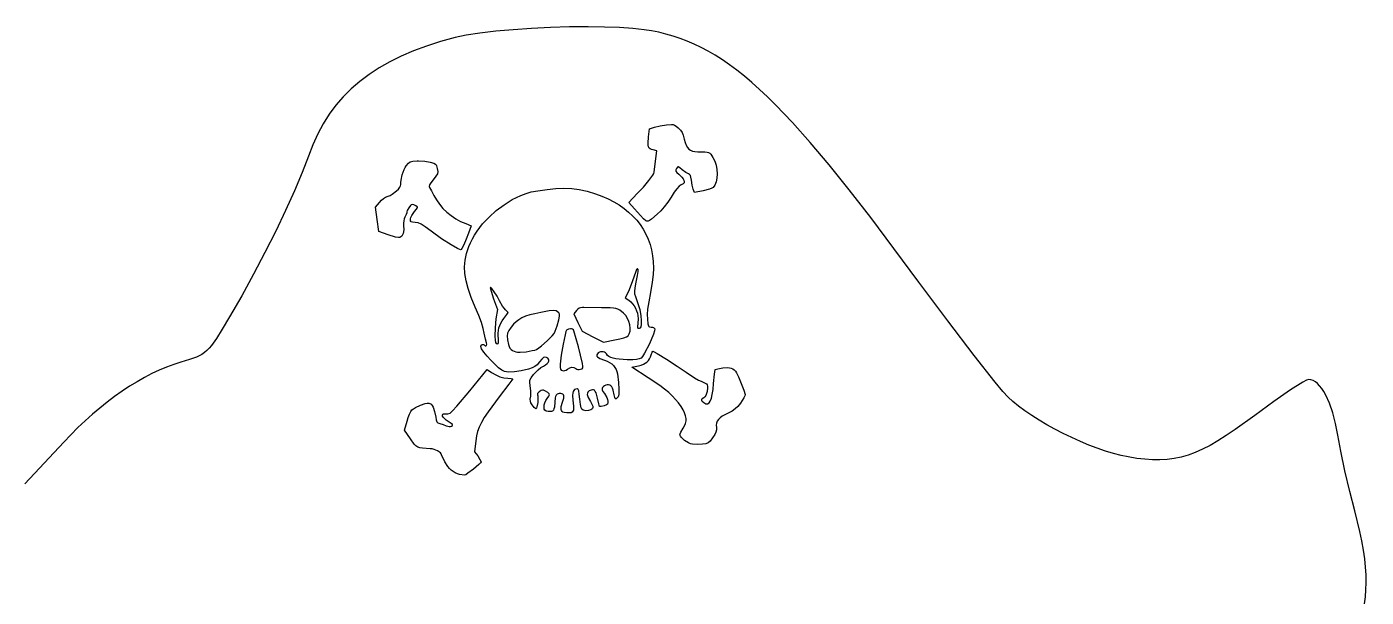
# Model space of a CAD drawing. Extents: x -996 to 1206, y -603 to 900.
# Drawn here: x -230 to 587, y 552 to 900 of the extents above; entities that cross this region are included whole.
import ezdxf

# ---------------------------------------------------------------- set-up
doc = ezdxf.new("R2010")
doc.units = 0

msp = doc.modelspace()

# ---------------------------------------------------------------- linework, layer by layer
at = {"layer": 'Layer 1'}
for p, q in [((77.986635, 898.640219), (66.74039, 897.888622)), ((89.584447, 899.189222), (77.986635, 898.640219)), ((101.220414, 899.522533), (89.584447, 899.189222)), ((112.581128, 899.627051), (101.220414, 899.522533)), ((122.406676, 899.512113), (112.581128, 899.627051)), ((112.581128, 899.627051), (112.581128, 899.627051)), ((131.510196, 899.187229), (122.406676, 899.512113)), ((139.655544, 898.643491), (131.510196, 899.187229)), ((146.606573, 897.871996), (139.655544, 898.643491)), ((22.547587, 890.616922), (14.070955, 887.898175)), ((31.539267, 893.118301), (22.547587, 890.616922)), ((38.24515, 894.549272), (31.539267, 893.118301)), ((46.556237, 895.830049), (38.24515, 894.549272)), ((56.159121, 896.947532), (46.556237, 895.830049)), ((66.74039, 897.888622), (56.159121, 896.947532)), ((151.108449, 897.153523), (146.606573, 897.871996)), ((155.543398, 896.276303), (151.108449, 897.153523)), ((159.922832, 895.229866), (155.543398, 896.276303)), ((164.258157, 894.003746), (159.922832, 895.229866)), ((168.560785, 892.587473), (164.258157, 894.003746)), ((172.842125, 890.97058), (168.560785, 892.587473)), ((177.113584, 889.142598), (172.842125, 890.97058)), ((-1.390734, 881.765333), (-8.40258, 878.329615)), ((6.09598, 884.95125), (-1.390734, 881.765333)), ((14.070955, 887.898175), (6.09598, 884.95125)), ((181.386574, 887.093059), (177.113584, 889.142598)), ((185.672503, 884.811495), (181.386574, 887.093059)), ((189.98278, 882.287437), (185.672503, 884.811495)), ((194.328814, 879.510417), (189.98278, 882.287437)), ((-14.952952, 874.633282), (-21.055243, 870.665524)), ((-8.40258, 878.329615), (-14.952952, 874.633282)), ((198.722016, 876.469968), (194.328814, 879.510417)), ((203.173793, 873.15562), (198.722016, 876.469968)), ((-26.722847, 866.415528), (-31.969158, 861.872483)), ((-21.055243, 870.665524), (-26.722847, 866.415528)), ((207.695556, 869.556907), (203.173793, 873.15562)), ((212.298714, 865.663358), (207.695556, 869.556907)), ((216.994675, 861.464507), (212.298714, 865.663358)), ((-31.969158, 861.872483), (-36.80757, 857.025577)), ((221.79485, 856.949885), (216.994675, 861.464507)), ((-41.251476, 851.863998), (-45.314271, 846.376935)), ((-36.80757, 857.025577), (-41.251476, 851.863998)), ((226.710647, 852.109023), (221.79485, 856.949885)), ((236.934746, 841.406709), (226.710647, 852.109023)), ((-45.314271, 846.376935), (-49.009347, 840.553576)), ((247.758245, 829.27382), (236.934746, 841.406709)), ((-52.350099, 834.38311), (-55.34992, 827.854724)), ((-49.009347, 840.553576), (-52.350099, 834.38311)), ((149.278851, 832.55519), (149.781573, 837.608718)), ((149.781573, 837.608718), (152.877184, 838.473023)), ((152.877184, 838.473023), (156.318648, 839.257848)), ((156.318648, 839.257848), (160.259073, 839.928246)), ((160.259073, 839.928246), (163.187129, 840.228107)), ((163.187129, 840.228107), (164.252222, 840.125529)), ((163.187129, 840.228107), (163.187129, 840.228107)), ((164.252222, 840.125529), (165.169895, 839.774202)), ((165.169895, 839.774202), (166.12806, 839.127271)), ((166.12806, 839.127271), (167.314629, 838.137884)), ((167.314629, 838.137884), (168.768286, 836.750925)), ((168.768286, 836.750925), (169.755646, 835.381032)), ((169.755646, 835.381032), (170.46838, 833.683002)), ((170.46838, 833.683002), (171.098156, 831.311634)), ((-55.34992, 827.854724), (-58.022205, 820.957606)), ((149.025867, 828.816264), (149.278851, 832.55519)), ((149.087576, 827.523351), (149.025867, 828.816264)), ((149.300127, 826.541839), (149.087576, 827.523351)), ((149.682549, 825.817004), (149.300127, 826.541839)), ((150.253873, 825.294124), (149.682549, 825.817004)), ((151.033131, 824.918473), (150.253873, 825.294124)), ((152.039351, 824.635329), (151.033131, 824.918473)), ((154.37649, 824.106162), (152.039351, 824.635329)), ((171.098156, 831.311634), (171.646838, 829.205411)), ((171.646838, 829.205411), (172.24743, 827.506403)), ((172.24743, 827.506403), (172.943162, 826.174402)), ((172.943162, 826.174402), (173.777264, 825.169202)), ((173.777264, 825.169202), (174.792965, 824.450595)), ((259.272419, 815.626609), (247.758245, 829.27382)), ((-58.022205, 820.957606), (-61.805794, 810.988562)), ((1.658989, 815.083856), (2.944081, 816.632304)), ((2.944081, 816.632304), (4.081387, 817.458333)), ((4.081387, 817.458333), (5.64571, 817.811499)), ((5.64571, 817.811499), (8.21185, 817.941356)), ((8.21185, 817.941356), (9.181961, 817.95019)), ((9.181961, 817.95019), (12.965573, 817.735923)), ((9.181961, 817.95019), (9.181961, 817.95019)), ((12.965573, 817.735923), (16.290462, 817.226996)), ((16.290462, 817.226996), (18.354893, 816.684298)), ((18.354893, 816.684298), (19.508864, 816.075314)), ((152.744907, 811.071023), (153.538628, 817.861996)), ((153.538628, 817.861996), (154.37649, 824.106162)), ((174.792965, 824.450595), (176.033495, 823.978376)), ((176.033495, 823.978376), (177.542084, 823.712338)), ((177.542084, 823.712338), (179.361962, 823.612273)), ((179.361962, 823.612273), (183.587373, 823.503254)), ((183.587373, 823.503254), (184.934884, 823.364078)), ((184.934884, 823.364078), (185.923311, 823.109967)), ((185.923311, 823.109967), (186.665937, 822.697056)), ((186.665937, 822.697056), (187.276046, 822.081479)), ((187.276046, 822.081479), (188.551851, 820.066857)), ((188.551851, 820.066857), (189.634414, 817.805441)), ((189.634414, 817.805441), (190.415682, 815.303046)), ((-61.805794, 810.988562), (-66.469804, 799.869187)), ((-1.543617, 806.330433), (-0.82899, 809.547831)), ((-0.82899, 809.547831), (0.3028, 812.68677)), ((0.3028, 812.68677), (0.964893, 814.019507)), ((0.964893, 814.019507), (1.658989, 815.083856)), ((19.73936, 808.709654), (18.080795, 806.564273)), ((19.508864, 816.075314), (19.856799, 815.643461)), ((20.577534, 810.214627), (19.73936, 808.709654)), ((19.856799, 815.643461), (20.111967, 815.072032)), ((20.111967, 815.072032), (20.523795, 813.34644)), ((20.523795, 813.34644), (20.778088, 811.589965)), ((20.778088, 811.589965), (20.577534, 810.214627)), ((149.520782, 806.061688), (151.882656, 809.282042)), ((151.882656, 809.282042), (152.534898, 810.398058)), ((152.534898, 810.398058), (152.744907, 811.071023)), ((166.326851, 813.355245), (165.906678, 812.488794)), ((165.906678, 812.488794), (165.938347, 811.794743)), ((165.938347, 811.794743), (166.523657, 811.034277)), ((166.88137, 814.157951), (166.326851, 813.355245)), ((166.523657, 811.034277), (167.764406, 809.968579)), ((167.145099, 814.331902), (166.88137, 814.157951)), ((167.44921, 814.343517), (167.145099, 814.331902)), ((168.326788, 813.847537), (167.44921, 814.343517)), ((167.764406, 809.968579), (169.610489, 808.112079)), ((169.810517, 812.605607), (168.326788, 813.847537)), ((172.016878, 810.936534), (169.810517, 812.605607)), ((173.682239, 810.083246), (172.016878, 810.936534)), ((174.318895, 809.78716), (173.682239, 810.083246)), ((174.783368, 809.141241), (174.318895, 809.78716)), ((175.125027, 808.038073), (174.783368, 809.141241)), ((190.415682, 815.303046), (190.894642, 812.676745)), ((190.894642, 812.676745), (191.070282, 810.043607)), ((191.070282, 810.043607), (190.941591, 807.520706)), ((271.568543, 800.381331), (259.272419, 815.626609)), ((-4.277234, 799.710757), (-3.183863, 800.828736)), ((-3.183863, 800.828736), (-2.327531, 801.916144)), ((-2.327531, 801.916144), (-1.788821, 802.897662)), ((-1.788821, 802.897662), (-1.648317, 803.697968)), ((-1.684256, 804.899622), (-1.543617, 806.330433)), ((-1.648317, 803.697968), (-1.684256, 804.899622)), ((15.837685, 803.363404), (15.590468, 802.427919)), ((15.590468, 802.427919), (15.83185, 801.731218)), ((15.83185, 801.731218), (16.93142, 799.873165)), ((16.644222, 804.69106), (15.837685, 803.363404)), ((18.080795, 806.564273), (16.644222, 804.69106)), ((81.820185, 799.816828), (87.428073, 800.558246)), ((87.428073, 800.558246), (92.876457, 801.114682)), ((92.876457, 801.114682), (97.676295, 801.343162)), ((97.676295, 801.343162), (102.484247, 801.187857)), ((97.676295, 801.343162), (97.676295, 801.343162)), ((102.484247, 801.187857), (107.096175, 800.582097)), ((107.096175, 800.582097), (111.82019, 799.499182)), ((142.452601, 798.053523), (146.197894, 802.091627)), ((146.197894, 802.091627), (149.520782, 806.061688)), ((166.565519, 801.071199), (164.915078, 798.869585)), ((167.986377, 802.568746), (166.565519, 801.071199)), ((169.228434, 803.424551), (167.986377, 802.568746)), ((170.392048, 804.04589), (169.228434, 803.424551)), ((169.610489, 808.112079), (170.32962, 807.137098)), ((170.32962, 807.137098), (170.780656, 806.290884)), ((170.97545, 804.614555), (170.392048, 804.04589)), ((170.780656, 806.290884), (171.073399, 805.304802)), ((171.073399, 805.304802), (170.97545, 804.614555)), ((175.39324, 806.370245), (175.125027, 808.038073)), ((175.90499, 803.315525), (175.39324, 806.370245)), ((176.530934, 800.80519), (175.90499, 803.315525)), ((177.23649, 798.67969), (176.530934, 800.80519)), ((186.53761, 800.823319), (182.536962, 799.782134)), ((187.956838, 801.346548), (186.53761, 800.823319)), ((188.719406, 801.784134), (187.956838, 801.346548)), ((189.767165, 803.273898), (188.719406, 801.784134)), ((190.507556, 805.225113), (189.767165, 803.273898)), ((190.941591, 807.520706), (190.507556, 805.225113)), ((284.737889, 783.454239), (271.568543, 800.381331)), ((-66.469804, 799.869187), (-71.890258, 787.852231)), ((-17.020594, 789.904357), (-14.753983, 792.744218)), ((-14.753983, 792.744218), (-13.538995, 794.097008)), ((-13.538995, 794.097008), (-12.297722, 795.126057)), ((-12.297722, 795.126057), (-10.94844, 795.888019)), ((-10.94844, 795.888019), (-9.409428, 796.439551)), ((-9.409428, 796.439551), (-8.173741, 796.926605)), ((-8.173741, 796.926605), (-6.852757, 797.684371)), ((-6.852757, 797.684371), (-4.277234, 799.710757)), ((16.93142, 799.873165), (18.460017, 796.915801)), ((18.460017, 796.915801), (19.986906, 794.195643)), ((19.986906, 794.195643), (21.836256, 791.584615)), ((61.211879, 791.305893), (66.267664, 794.410514)), ((66.267664, 794.410514), (71.553073, 796.99519)), ((71.553073, 796.99519), (74.693334, 798.21889)), ((74.693334, 798.21889), (77.845489, 799.098239)), ((77.845489, 799.098239), (81.820185, 799.816828)), ((111.82019, 799.499182), (116.964406, 797.912412)), ((116.964406, 797.912412), (120.884239, 796.465833)), ((120.884239, 796.465833), (124.586305, 794.855328)), ((124.586305, 794.855328), (128.068145, 793.08376)), ((128.068145, 793.08376), (131.327297, 791.153992)), ((137.23149, 792.735384), (142.452601, 798.053523)), ((140.776906, 788.828384), (137.23149, 792.735384)), ((160.962623, 792.843207), (158.879201, 790.097023)), ((162.984267, 795.901579), (160.962623, 792.843207)), ((164.915078, 798.869585), (162.984267, 795.901579)), ((182.536962, 799.782134), (177.23649, 798.67969)), ((-71.890258, 787.852231), (-77.943178, 775.190444)), ((-16.085733, 782.407829), (-17.020594, 789.904357)), ((0.838795, 783.748384), (0.369156, 782.717521)), ((1.631592, 785.341868), (0.838795, 783.748384)), ((1.914739, 786.464773), (1.631592, 785.341868)), ((1.977335, 787.014732), (1.914739, 786.464773)), ((2.228312, 787.723709), (1.977335, 787.014732)), ((3.113443, 789.339824), (2.228312, 787.723709)), ((4.206208, 790.755337), (3.113443, 789.339824)), ((4.716727, 791.213562), (4.206208, 790.755337)), ((4.510372, 783.588528), (5.054966, 784.760105)), ((5.142684, 791.412468), (4.716727, 791.213562)), ((5.054966, 784.760105), (5.81539, 786.003496)), ((6.191379, 791.234082), (5.142684, 791.412468)), ((5.81539, 786.003496), (6.712517, 787.170329)), ((7.497461, 790.653995), (6.191379, 791.234082)), ((6.712517, 787.170329), (7.965774, 788.663723)), ((8.292047, 790.112181), (7.497461, 790.653995)), ((7.965774, 788.663723), (8.470218, 789.546548)), ((8.462322, 789.850678), (8.292047, 790.112181)), ((8.470218, 789.546548), (8.462322, 789.850678)), ((21.836256, 791.584615), (23.975188, 789.111688)), ((23.975188, 789.111688), (26.370822, 786.805832)), ((26.370822, 786.805832), (28.99028, 784.696019)), ((28.99028, 784.696019), (31.800681, 782.811221)), ((48.156665, 779.595628), (52.082939, 783.826123)), ((52.082939, 783.826123), (56.459157, 787.753653)), ((56.459157, 787.753653), (61.211879, 791.305893)), ((131.327297, 791.153992), (134.3613, 789.068886)), ((134.3613, 789.068886), (137.167693, 786.831306)), ((137.167693, 786.831306), (139.744015, 784.444112)), ((139.744015, 784.444112), (142.087804, 781.910169)), ((146.227323, 782.80469), (140.776906, 788.828384)), ((154.561684, 785.591634), (151.026213, 782.597541)), ((156.742666, 787.67563), (154.561684, 785.591634)), ((158.879201, 790.097023), (156.742666, 787.67563)), ((-15.150872, 774.920106), (-16.085733, 782.407829)), ((0.138041, 776.016819), (-0.240578, 773.82053)), ((0.078584, 781.506993), (-0.028119, 780.147161)), ((-0.028119, 780.147161), (0.05385, 778.668384)), ((0.05385, 778.668384), (0.138041, 776.016819)), ((0.369156, 782.717521), (0.078584, 781.506993)), ((4.234517, 781.579996), (4.260739, 782.637134)), ((4.551894, 780.988604), (4.234517, 781.579996)), ((4.260739, 782.637134), (4.510372, 783.588528)), ((5.422631, 780.709949), (4.551894, 780.988604)), ((7.056489, 780.591023), (5.422631, 780.709949)), ((8.83998, 780.324401), (7.056489, 780.591023)), ((10.739644, 779.507364), (8.83998, 780.324401)), ((13.238516, 777.869552), (10.739644, 779.507364)), ((16.819628, 775.140607), (13.238516, 777.869552)), ((31.800681, 782.811221), (34.769146, 781.180408)), ((34.769146, 781.180408), (37.862795, 779.832551)), ((37.862795, 779.832551), (41.258295, 778.536079)), ((41.258295, 778.536079), (39.661962, 774.082273)), ((44.753775, 775.134497), (48.156665, 779.595628)), ((142.087804, 781.910169), (144.1966, 779.232338)), ((144.1966, 779.232338), (146.067942, 776.413483)), ((146.067942, 776.413483), (147.699368, 773.456465)), ((147.617431, 781.459272), (146.227323, 782.80469)), ((148.248856, 781.217351), (147.617431, 781.459272)), ((148.964261, 781.305155), (148.248856, 781.217351)), ((149.858447, 781.754585), (148.964261, 781.305155)), ((151.026213, 782.597541), (149.858447, 781.754585)), ((298.871733, 764.761589), (284.737889, 783.454239)), ((-77.943178, 775.190444), (-84.504588, 762.136574)), ((-9.338872, 772.926912), (-15.150872, 774.920106)), ((-4.846304, 771.648632), (-9.338872, 772.926912)), ((-3.180015, 771.357291), (-4.846304, 771.648632)), ((-2.212761, 771.365884), (-3.180015, 771.357291)), ((-1.5814, 771.692609), (-2.212761, 771.365884)), ((-1.038635, 772.222543), (-1.5814, 771.692609)), ((-0.589888, 772.93781), (-1.038635, 772.222543)), ((-0.240578, 773.82053), (-0.589888, 772.93781)), ((23.179824, 770.503942), (16.819628, 775.140607)), ((28.955184, 766.83269), (23.179824, 770.503942)), ((38.196022, 770.273665), (36.745135, 766.991126)), ((39.661962, 774.082273), (38.196022, 770.273665)), ((39.811906, 765.809634), (40.791435, 768.168573)), ((40.791435, 768.168573), (41.947709, 770.515057)), ((41.947709, 770.515057), (43.271549, 772.840045)), ((43.271549, 772.840045), (44.753775, 775.134497)), ((147.699368, 773.456465), (149.088417, 770.364148)), ((149.088417, 770.364148), (150.232629, 767.139393)), ((-84.504588, 762.136574), (-91.45051, 748.943372)), ((32.871085, 764.721117), (28.955184, 766.83269)), ((34.758351, 763.834079), (32.871085, 764.721117)), ((35.072717, 764.054381), (34.758351, 763.834079)), ((35.526758, 764.692112), (35.072717, 764.054381)), ((36.745135, 766.991126), (35.526758, 764.692112)), ((37.548201, 757.558965), (38.427677, 761.600811)), ((38.427677, 761.600811), (39.811906, 765.809634)), ((150.232629, 767.139393), (151.129543, 763.785065)), ((151.129543, 763.785065), (151.776696, 760.304024)), ((151.776696, 760.304024), (152.171629, 756.699134)), ((314.061348, 744.219634), (298.871733, 764.761589)), ((37.188302, 753.54293), (37.548201, 757.558965)), ((37.362803, 749.411539), (37.188302, 753.54293)), ((142.022138, 751.846044), (141.530496, 750.765123)), ((142.364406, 752.262968), (142.022138, 751.846044)), ((142.531962, 752.271773), (142.364406, 752.262968)), ((142.77887, 752.17304), (142.531962, 752.271773)), ((142.531962, 752.271773), (142.531962, 752.271773)), ((142.934739, 751.898127), (142.77887, 752.17304)), ((142.962061, 750.657169), (142.934739, 751.898127)), ((152.171629, 756.699134), (152.355993, 752.631667)), ((152.355993, 752.631667), (152.187546, 748.80656)), ((-91.45051, 748.943372), (-98.656967, 735.863586)), ((38.086529, 745.023625), (37.362803, 749.411539)), ((39.374304, 740.238022), (38.086529, 745.023625)), ((140.362407, 747.262329), (138.801457, 742.657753)), ((141.530496, 750.765123), (140.362407, 747.262329)), ((141.130212, 740.808527), (141.799962, 744.272551)), ((141.799962, 744.272551), (142.591334, 748.223708)), ((142.591334, 748.223708), (142.962061, 750.657169)), ((151.574578, 744.242415), (150.425379, 737.957829)), ((152.187546, 748.80656), (151.574578, 744.242415)), ((331.636869, 720.559287), (314.061348, 744.219634)), ((-98.656967, 735.863586), (-105.999983, 723.149968)), ((41.240951, 734.913562), (39.374304, 740.238022)), ((43.701295, 728.909079), (41.240951, 734.913562)), ((52.93524, 740.991718), (52.811767, 740.938801)), ((52.811767, 740.938801), (53.315167, 738.781032)), ((53.317448, 740.800363), (52.93524, 740.991718)), ((52.93524, 740.991718), (52.93524, 740.991718)), ((53.315167, 738.781032), (54.901962, 734.077273)), ((53.866096, 740.263251), (53.317448, 740.800363)), ((55.309561, 738.36927), (53.866096, 740.263251)), ((56.959338, 735.744812), (55.309561, 738.36927)), ((58.509129, 732.824912), (56.959338, 735.744812)), ((137.028628, 738.522273), (135.114823, 734.729912)), ((135.114823, 734.729912), (137.205017, 733.221773)), ((138.801457, 742.657753), (137.028628, 738.522273)), ((140.869563, 738.477026), (141.130212, 740.808527)), ((141.00135, 736.77228), (140.869563, 738.477026)), ((141.508906, 735.188523), (141.00135, 736.77228)), ((143.068156, 731.03282), (141.508906, 735.188523)), ((150.425379, 737.957829), (149.370553, 732.158133)), ((45.807557, 723.847869), (43.701295, 728.909079)), ((54.901962, 734.077273), (57.265573, 727.55969)), ((57.265573, 727.55969), (56.321906, 721.853523)), ((60.353779, 729.547451), (58.509129, 732.824912)), ((61.273486, 728.250769), (60.353779, 729.547451)), ((62.036906, 727.418579), (61.273486, 728.250769)), ((63.153483, 726.389251), (62.036906, 727.418579)), ((88.802396, 726.648313), (83.57399, 725.71644)), ((91.661406, 726.933523), (88.802396, 726.648313)), ((92.9039, 726.740381), (91.661406, 726.933523)), ((91.661406, 726.933523), (91.661406, 726.933523)), ((93.822184, 726.210329), (92.9039, 726.740381)), ((105.32274, 726.880607), (103.664684, 724.993246)), ((106.165906, 727.742807), (105.32274, 726.880607)), ((106.970441, 728.292296), (106.165906, 727.742807)), ((107.883778, 728.585732), (106.970441, 728.292296)), ((109.053351, 728.679773), (107.883778, 728.585732)), ((109.891212, 728.662134), (109.053351, 728.679773)), ((109.053351, 728.679773), (109.053351, 728.679773)), ((120.677407, 728.609218), (109.891212, 728.662134)), ((126.002282, 728.549172), (120.677407, 728.609218)), ((127.874896, 728.400328), (126.002282, 728.549172)), ((129.379069, 728.133109), (127.874896, 728.400328)), ((130.633382, 727.718147), (129.379069, 728.133109)), ((131.756414, 727.126072), (130.633382, 727.718147)), ((134.082962, 725.293107), (131.756414, 727.126072)), ((137.205017, 733.221773), (138.438927, 732.206643)), ((138.438927, 732.206643), (139.546907, 731.035878)), ((139.546907, 731.035878), (140.517544, 729.731987)), ((140.517544, 729.731987), (141.339428, 728.317478)), ((141.339428, 728.317478), (142.001148, 726.81486)), ((142.001148, 726.81486), (142.491293, 725.246641)), ((144.160596, 727.322341), (143.068156, 731.03282)), ((144.817955, 723.928981), (144.160596, 727.322341)), ((148.753163, 727.777191), (148.526498, 724.387728)), ((149.370553, 732.158133), (148.753163, 727.777191)), ((-105.999983, 723.149968), (-110.502377, 715.599972)), ((47.415329, 719.563375), (45.807557, 723.847869)), ((48.5353, 716.02708), (47.415329, 719.563375)), ((56.321906, 721.853523), (55.726096, 716.411545)), ((58.63856, 717.788623), (59.283627, 719.232109)), ((59.283627, 719.232109), (60.092407, 720.637626)), ((60.092407, 720.637626), (61.066767, 722.012273)), ((61.066767, 722.012273), (62.904052, 724.503163)), ((62.904052, 724.503163), (63.642045, 725.751718)), ((63.642045, 725.751718), (63.153483, 726.389251)), ((67.016161, 718.519206), (65.53824, 716.738246)), ((68.561474, 720.035024), (67.016161, 718.519206)), ((70.251419, 721.324171), (68.561474, 720.035024)), ((72.163234, 722.425122), (70.251419, 721.324171)), ((74.374159, 723.376351), (72.163234, 722.425122)), ((76.961434, 724.216331), (74.374159, 723.376351)), ((80.002297, 724.983536), (76.961434, 724.216331)), ((83.57399, 725.71644), (80.002297, 724.983536)), ((93.703644, 717.577306), (94.642407, 721.20969)), ((94.666453, 725.487089), (93.822184, 726.210329)), ((94.642407, 721.20969), (95.008432, 723.404669)), ((95.039158, 724.691169), (94.666453, 725.487089)), ((95.008432, 723.404669), (95.039158, 724.691169)), ((103.664684, 724.993246), (106.27524, 719.62219)), ((106.27524, 719.62219), (108.894629, 714.251162)), ((135.409826, 723.839508), (134.082962, 725.293107)), ((136.494241, 722.105788), (135.409826, 723.839508)), ((137.316387, 720.193035), (136.494241, 722.105788)), ((137.856443, 718.202337), (137.316387, 720.193035)), ((142.491293, 725.246641), (142.798451, 723.635332)), ((142.848192, 719.020944), (142.655462, 717.099829)), ((142.798451, 723.635332), (142.911212, 722.00344)), ((142.911212, 722.00344), (142.848192, 719.020944)), ((145.071962, 720.724634), (144.817955, 723.928981)), ((144.89189, 717.047568), (145.066876, 718.4198)), ((145.066876, 718.4198), (145.071962, 720.724634)), ((148.526498, 724.387728), (148.643851, 721.562468)), ((148.643851, 721.562468), (148.951807, 718.906207)), ((148.951807, 718.906207), (149.30605, 717.500524)), ((347.745085, 699.46777), (331.636869, 720.559287)), ((-110.502377, 715.599972), (-114.10456, 709.848358)), ((49.178156, 713.210468), (48.5353, 716.02708)), ((49.931044, 709.439256), (49.178156, 713.210468)), ((55.726096, 716.411545), (55.625184, 711.349551)), ((55.625184, 711.349551), (55.796285, 708.878115)), ((57.65808, 711.49304), (57.666966, 713.159377)), ((57.803573, 709.753246), (57.65808, 711.49304)), ((57.666966, 713.159377), (57.832096, 714.759355)), ((57.832096, 714.759355), (58.155338, 716.300071)), ((58.155338, 716.300071), (58.63856, 717.788623)), ((63.401165, 713.220511), (63.201269, 711.523757)), ((63.201269, 711.523757), (63.359823, 709.100607)), ((64.124994, 714.766724), (63.401165, 713.220511)), ((65.53824, 716.738246), (64.124994, 714.766724)), ((87.54783, 708.381138), (90.560299, 711.569499)), ((90.560299, 711.569499), (91.685425, 713.019822)), ((91.685425, 713.019822), (92.437517, 714.259968)), ((92.437517, 714.259968), (93.703644, 717.577306)), ((98.40227, 712.208971), (97.19227, 706.477647)), ((98.926864, 714.076783), (98.40227, 712.208971)), ((99.334351, 714.939079), (98.926864, 714.076783)), ((100.493004, 715.619612), (99.334351, 714.939079)), ((101.680295, 715.856301), (100.493004, 715.619612)), ((102.391113, 715.778518), (101.680295, 715.856301)), ((101.680295, 715.856301), (101.680295, 715.856301)), ((103.015185, 715.526796), (102.391113, 715.778518)), ((103.514215, 715.104687), (103.015185, 715.526796)), ((103.849907, 714.515746), (103.514215, 715.104687)), ((106.561339, 704.853289), (103.849907, 714.515746)), ((108.894629, 714.251162), (115.359267, 710.95269)), ((115.359267, 710.95269), (121.823906, 707.654218)), ((131.88817, 709.627077), (134.262212, 710.26169)), ((134.262212, 710.26169), (135.900602, 710.880206)), ((135.900602, 710.880206), (136.799351, 711.481857)), ((136.799351, 711.481857), (137.585862, 712.773454)), ((137.585862, 712.773454), (138.011001, 714.391458)), ((138.094587, 716.234782), (137.856443, 718.202337)), ((138.011001, 714.391458), (138.094587, 716.234782)), ((142.655462, 717.099829), (142.603401, 716.581038)), ((142.603401, 716.581038), (142.76071, 716.251208)), ((142.76071, 716.251208), (143.140999, 716.098743)), ((143.140999, 716.098743), (143.757879, 716.112051)), ((143.757879, 716.112051), (144.478419, 716.360724)), ((144.478419, 716.360724), (144.89189, 717.047568)), ((149.30605, 717.500524), (149.560363, 717.143276)), ((149.560363, 717.143276), (149.898047, 716.950625)), ((152.250051, 712.48076), (149.796072, 706.69287)), ((149.898047, 716.950625), (150.919267, 716.861718)), ((150.919267, 716.861718), (151.644086, 716.783307)), ((151.644086, 716.783307), (152.290303, 716.559574)), ((152.935606, 714.612436), (152.250051, 712.48076)), ((152.290303, 716.559574), (152.786787, 716.224531)), ((152.786787, 716.224531), (153.062407, 715.81219)), ((153.062407, 715.81219), (152.935606, 714.612436)), ((-119.962666, 702.479719), (-121.393612, 701.269144)), ((-118.560612, 703.903536), (-119.962666, 702.479719)), ((-117.145126, 705.579986), (-118.560612, 703.903536)), ((-114.10456, 709.848358), (-117.145126, 705.579986)), ((46.999739, 705.008384), (47.023551, 705.444188)), ((47.593269, 703.554222), (46.999739, 705.008384)), ((47.023551, 705.444188), (47.191173, 705.801855)), ((47.191173, 705.801855), (47.828601, 706.242941)), ((48.959971, 701.521232), (47.593269, 703.554222)), ((47.828601, 706.242941), (48.65353, 706.251957)), ((48.65353, 706.251957), (49.055526, 706.069537)), ((49.055526, 706.069537), (49.407462, 705.749218)), ((49.407462, 705.749218), (49.72749, 705.464554)), ((49.72749, 705.464554), (50.044892, 705.370958)), ((50.606906, 707.230884), (49.931044, 709.439256)), ((50.044892, 705.370958), (50.579869, 705.643332)), ((50.579869, 705.643332), (50.828505, 706.339065)), ((50.828505, 706.339065), (50.606906, 707.230884)), ((55.796285, 708.878115), (56.034992, 707.446866)), ((56.034992, 707.446866), (56.417156, 706.807201)), ((56.417156, 706.807201), (57.018628, 706.710523)), ((57.018628, 706.710523), (57.549823, 706.920495)), ((57.549823, 706.920495), (57.843419, 707.441965)), ((57.920856, 708.358396), (57.803573, 709.753246)), ((57.843419, 707.441965), (57.920856, 708.358396)), ((63.359823, 709.100607), (63.875242, 706.170409)), ((63.875242, 706.170409), (64.295567, 705.011624)), ((64.295567, 705.011624), (64.837891, 704.037134)), ((64.837891, 704.037134), (65.512407, 703.232006)), ((65.512407, 703.232006), (66.329305, 702.581304)), ((66.329305, 702.581304), (67.298778, 702.070093)), ((67.298778, 702.070093), (68.431018, 701.68344)), ((74.718827, 701.857892), (78.451853, 702.478257)), ((78.451853, 702.478257), (79.938879, 702.855854)), ((79.938879, 702.855854), (80.972239, 703.253301)), ((80.972239, 703.253301), (82.461914, 704.164886)), ((82.461914, 704.164886), (84.113886, 705.380524)), ((84.113886, 705.380524), (87.54783, 708.381138)), ((97.19227, 706.477647), (96.085374, 699.786796)), ((109.018073, 694.680801), (106.561339, 704.853289)), ((121.823906, 707.654218), (128.782462, 708.977134)), ((128.782462, 708.977134), (131.88817, 709.627077)), ((149.796072, 706.69287), (146.887254, 700.99098)), ((151.463851, 701.507474), (151.880573, 702.168523)), ((151.880573, 702.168523), (152.742548, 701.810465)), ((151.880573, 702.168523), (151.880573, 702.168523)), ((-140.094349, 694.089787), (-144.478233, 692.468573)), ((-135.774427, 695.456912), (-140.094349, 694.089787)), ((-130.463062, 697.036152), (-135.774427, 695.456912)), ((-126.283042, 698.522941), (-130.463062, 697.036152)), ((-124.511476, 699.330147), (-126.283042, 698.522941)), ((-122.895774, 700.232417), (-124.511476, 699.330147)), ((-121.393612, 701.269144), (-122.895774, 700.232417)), ((50.887226, 699.133635), (48.959971, 701.521232)), ((53.162414, 696.615653), (50.887226, 699.133635)), ((55.572916, 694.191505), (53.162414, 696.615653)), ((57.906111, 692.085412), (55.572916, 694.191505)), ((68.431018, 701.68344), (69.479426, 701.546718)), ((69.479426, 701.546718), (70.977201, 701.542766)), ((70.977201, 701.542766), (74.718827, 701.857892)), ((81.400719, 693.909383), (80.033925, 692.747007)), ((82.877239, 695.659773), (81.400719, 693.909383)), ((84.274904, 697.367394), (82.877239, 695.659773)), ((85.270752, 698.278848), (84.274904, 697.367394)), ((86.106135, 698.551043), (85.270752, 698.278848)), ((87.022407, 698.340884), (86.106135, 698.551043)), ((86.480788, 693.824127), (87.455604, 694.582224)), ((87.873252, 697.897069), (87.022407, 698.340884)), ((87.455604, 694.582224), (88.141531, 695.332236)), ((88.404431, 697.356578), (87.873252, 697.897069)), ((88.141531, 695.332236), (88.532415, 696.056444)), ((88.622101, 696.73713), (88.404431, 697.356578)), ((88.532415, 696.056444), (88.622101, 696.73713)), ((95.462601, 694.178107), (95.39745, 692.288288)), ((96.085374, 699.786796), (95.462601, 694.178107)), ((109.284366, 692.953655), (109.018073, 694.680801)), ((117.826252, 699.932628), (117.71371, 699.46119)), ((117.71371, 699.46119), (117.810423, 699.036519)), ((117.810423, 699.036519), (118.144699, 698.634258)), ((118.119739, 700.47519), (117.826252, 699.932628)), ((118.65078, 701.083791), (118.119739, 700.47519)), ((118.144699, 698.634258), (119.639179, 697.799542)), ((119.322739, 701.517612), (118.65078, 701.083791)), ((120.088041, 701.776786), (119.322739, 701.517612)), ((119.639179, 697.799542), (122.423628, 696.76219)), ((120.89911, 701.861444), (120.088041, 701.776786)), ((121.708371, 701.771718), (120.89911, 701.861444)), ((122.468247, 701.50774), (121.708371, 701.771718)), ((122.423628, 696.76219), (124.103513, 696.095573)), ((123.131164, 701.06964), (122.468247, 701.50774)), ((123.649545, 700.457551), (123.131164, 701.06964)), ((124.30578, 699.621024), (123.649545, 700.457551)), ((124.103513, 696.095573), (125.586171, 695.317527)), ((125.179294, 698.91124), (124.30578, 699.621024)), ((126.29307, 698.321806), (125.179294, 698.91124)), ((125.586171, 695.317527), (126.871342, 694.428438)), ((127.670087, 697.846332), (126.29307, 698.321806)), ((126.871342, 694.428438), (127.958768, 693.42869)), ((129.333326, 697.478428), (127.670087, 697.846332)), ((131.305768, 697.211701), (129.333326, 697.478428)), ((136.270184, 696.956218), (131.305768, 697.211701)), ((139.657953, 696.955927), (136.270184, 696.956218)), ((142.004502, 697.093868), (139.657953, 696.955927)), ((143.593941, 697.403317), (142.004502, 697.093868)), ((144.710379, 697.917551), (143.593941, 697.403317)), ((145.633149, 698.966804), (144.710379, 697.917551)), ((144.779001, 693.655202), (146.149938, 694.161363)), ((146.887254, 700.99098), (145.633149, 698.966804)), ((146.149938, 694.161363), (147.336509, 694.781602)), ((147.336509, 694.781602), (148.351338, 695.526984)), ((148.351338, 695.526984), (149.207051, 696.408578)), ((149.207051, 696.408578), (149.916272, 697.437451)), ((149.916272, 697.437451), (150.491627, 698.62467)), ((150.491627, 698.62467), (150.94574, 699.981301)), ((150.94574, 699.981301), (151.463851, 701.507474)), ((152.742548, 701.810465), (154.59478, 700.773207)), ((154.59478, 700.773207), (160.251524, 697.304981)), ((160.251524, 697.304981), (166.81382, 693.05163)), ((360.602197, 683.243378), (347.745085, 699.46777)), ((-157.915329, 686.147558), (-162.456731, 683.577145)), ((-153.398557, 688.490743), (-157.915329, 686.147558)), ((-148.916247, 690.599987), (-153.398557, 688.490743)), ((-144.478233, 692.468573), (-148.916247, 690.599987)), ((40.376351, 678.109079), (51.03024, 691.020746)), ((51.03024, 691.020746), (53.684907, 689.221579)), ((51.03024, 691.020746), (51.03024, 691.020746)), ((53.684907, 689.221579), (56.202282, 687.691804)), ((56.202282, 687.691804), (58.599845, 686.631403)), ((59.949379, 690.521595), (57.906111, 692.085412)), ((58.599845, 686.631403), (61.013787, 685.992965)), ((61.490101, 689.724273), (59.949379, 690.521595)), ((61.013787, 685.992965), (63.580295, 685.729079)), ((62.659591, 689.500423), (61.490101, 689.724273)), ((64.085365, 689.400529), (62.659591, 689.500423)), ((63.580295, 685.729079), (65.665385, 685.581695)), ((67.573172, 689.559706), (64.085365, 689.400529)), ((71.688332, 690.175992), (67.573172, 689.559706)), ((76.165656, 691.223579), (71.688332, 690.175992)), ((78.410892, 691.931966), (76.165656, 691.223579)), ((76.988013, 684.567304), (77.71189, 685.980706)), ((77.71189, 685.980706), (79.217184, 687.951579)), ((80.033925, 692.747007), (78.410892, 691.931966)), ((79.217184, 687.951579), (80.529387, 689.402806)), ((80.529387, 689.402806), (82.098832, 690.852414)), ((82.098832, 690.852414), (83.728966, 692.132625)), ((83.728966, 692.132625), (85.22324, 693.075662)), ((85.22324, 693.075662), (86.480788, 693.824127)), ((95.39745, 692.288288), (95.540198, 691.196422)), ((95.540198, 691.196422), (95.985904, 690.63187)), ((95.985904, 690.63187), (96.829629, 690.323995)), ((96.829629, 690.323995), (97.595958, 690.230707)), ((97.595958, 690.230707), (98.357273, 690.332536)), ((98.357273, 690.332536), (99.10221, 690.626331)), ((99.10221, 690.626331), (99.819406, 691.10894)), ((99.819406, 691.10894), (101.226834, 691.987635)), ((101.226834, 691.987635), (102.597517, 692.449496)), ((102.597517, 692.449496), (103.85063, 692.283831)), ((103.85063, 692.283831), (104.978795, 691.646912)), ((104.978795, 691.646912), (105.523733, 691.299789)), ((105.523733, 691.299789), (106.233802, 691.083286)), ((106.233802, 691.083286), (107.021924, 691.014103)), ((107.021924, 691.014103), (107.801018, 691.10894)), ((107.801018, 691.10894), (108.764926, 691.429402)), ((108.764926, 691.429402), (109.22968, 691.957081)), ((109.22968, 691.957081), (109.284366, 692.953655)), ((127.958768, 693.42869), (128.848191, 692.318668)), ((128.848191, 692.318668), (129.539351, 691.098756)), ((129.539351, 691.098756), (130.031991, 689.769339)), ((130.031991, 689.769339), (130.325851, 688.330801)), ((130.325851, 688.330801), (130.904788, 683.128649)), ((139.154129, 692.387745), (143.211073, 693.252051)), ((149.164184, 685.958384), (139.154129, 692.387745)), ((143.211073, 693.252051), (144.779001, 693.655202)), ((156.219635, 681.185065), (149.164184, 685.958384)), ((166.81382, 693.05163), (172.244684, 689.30094)), ((172.244684, 689.30094), (177.363966, 685.891914)), ((177.363966, 685.891914), (179.643319, 684.593685)), ((188.966351, 682.465884), (189.518554, 688.247535)), ((189.518554, 688.247535), (189.954129, 690.914912)), ((189.954129, 690.914912), (191.461562, 691.409775)), ((191.461562, 691.409775), (194.593156, 691.964412)), ((194.593156, 691.964412), (197.497195, 692.173353)), ((197.497195, 692.173353), (198.672375, 692.070298)), ((198.672375, 692.070298), (199.703601, 691.8147)), ((199.703601, 691.8147), (200.621329, 691.395915)), ((200.621329, 691.395915), (201.456014, 690.803299)), ((201.456014, 690.803299), (202.23811, 690.026207)), ((202.23811, 690.026207), (202.998073, 689.053995)), ((202.998073, 689.053995), (204.196452, 686.617435)), ((204.196452, 686.617435), (205.843226, 682.541397)), ((-171.574087, 677.781504), (-176.130375, 674.569705)), ((-167.012928, 680.786222), (-171.574087, 677.781504)), ((-162.456731, 683.577145), (-167.012928, 680.786222)), ((32.465263, 668.780163), (40.376351, 678.109079)), ((64.136283, 682.022192), (58.279823, 674.351996)), ((66.552462, 685.367468), (64.136283, 682.022192)), ((65.665385, 685.581695), (66.552462, 685.367468)), ((76.884833, 683.154908), (76.988013, 684.567304)), ((77.241629, 681.187051), (76.884833, 683.154908)), ((77.613573, 677.886684), (77.241629, 681.187051)), ((77.607535, 676.17119), (77.613573, 677.886684)), ((83.942147, 678.152407), (82.618078, 677.389963)), ((84.618966, 678.355143), (83.942147, 678.152407)), ((85.232045, 678.382468), (84.618966, 678.355143)), ((86.596523, 677.904207), (85.232045, 678.382468)), ((87.974907, 677.006634), (86.596523, 677.904207)), ((103.378271, 677.580258), (103.138395, 676.623944)), ((103.754821, 678.311081), (103.378271, 677.580258)), ((104.267789, 678.815447), (103.754821, 678.311081)), ((104.916921, 679.092388), (104.267789, 678.815447)), ((105.701962, 679.14094), (104.916921, 679.092388)), ((106.324907, 678.868934), (105.701962, 679.14094)), ((106.761667, 677.957141), (106.324907, 678.868934)), ((107.100728, 676.089435), (106.761667, 677.957141)), ((112.610536, 677.627866), (112.206004, 677.153491)), ((113.207323, 678.020884), (112.610536, 677.627866)), ((114.226011, 678.487395), (113.207323, 678.020884)), ((115.072177, 678.713505), (114.226011, 678.487395)), ((115.77412, 678.673553), (115.072177, 678.713505)), ((116.360137, 678.341877), (115.77412, 678.673553)), ((116.858528, 677.692814), (116.360137, 678.341877)), ((117.297592, 676.700704), (116.858528, 677.692814)), ((121.285934, 680.102273), (120.946538, 679.371443)), ((120.946538, 679.371443), (120.976294, 678.631966)), ((120.976294, 678.631966), (121.432071, 677.692782)), ((121.753739, 680.605423), (121.285934, 680.102273)), ((121.432071, 677.692782), (122.37074, 676.362829)), ((122.441045, 681.055994), (121.753739, 680.605423)), ((123.256351, 681.404531), (122.441045, 681.055994)), ((124.108156, 681.601579), (123.256351, 681.404531)), ((124.946568, 681.613163), (124.108156, 681.601579)), ((125.686567, 681.421818), (124.946568, 681.613163)), ((126.332551, 681.021363), (125.686567, 681.421818)), ((126.88892, 680.405616), (126.332551, 681.021363)), ((127.360072, 679.568396), (126.88892, 680.405616)), ((127.750405, 678.503521), (127.360072, 679.568396)), ((128.306212, 675.666079), (127.750405, 678.503521)), ((130.904788, 683.128649), (131.164223, 678.948175)), ((131.164223, 678.948175), (131.099285, 675.962104)), ((159.093475, 679.015642), (156.219635, 681.185065)), ((161.604684, 676.926603), (159.093475, 679.015642)), ((179.643319, 684.593685), (181.337517, 683.80644)), ((181.337517, 683.80644), (183.706286, 682.733537)), ((183.706286, 682.733537), (184.536036, 682.200819)), ((184.536036, 682.200819), (184.971128, 681.760329)), ((184.971128, 681.760329), (185.232252, 680.943752)), ((185.305528, 679.906717), (184.973908, 677.513728)), ((185.232252, 680.943752), (185.305528, 679.906717)), ((188.158491, 675.810505), (188.607563, 678.804552)), ((188.607563, 678.804552), (188.966351, 682.465884)), ((205.843226, 682.541397), (207.339631, 678.392318)), ((207.339631, 678.392318), (208.086906, 675.736634)), ((365.254151, 677.674574), (360.602197, 683.243378)), ((368.424404, 674.184412), (365.254151, 677.674574)), ((540.527692, 678.527452), (530.471095, 671.58125)), ((547.94254, 683.220558), (540.527692, 678.527452)), ((550.323028, 684.498314), (547.94254, 683.220558)), ((551.639542, 684.944134), (550.323028, 684.498314)), ((552.988048, 684.781049), (551.639542, 684.944134)), ((554.334625, 684.300025), (552.988048, 684.781049)), ((555.67283, 683.51339), (554.334625, 684.300025)), ((556.996218, 682.433473), (555.67283, 683.51339)), ((558.298344, 681.072604), (556.996218, 682.433473)), ((559.572766, 679.443111), (558.298344, 681.072604)), ((560.813037, 677.557325), (559.572766, 679.443111)), ((562.012715, 675.427573), (560.813037, 677.557325)), ((-180.671957, 671.157541), (-185.189002, 667.551728)), ((-176.130375, 674.569705), (-180.671957, 671.157541)), ((10.227221, 669.286565), (13.193129, 670.291282)), ((13.193129, 670.291282), (14.421417, 670.54433)), ((14.421417, 670.54433), (15.346767, 670.577273)), ((15.346767, 670.577273), (16.082158, 670.348304)), ((16.082158, 670.348304), (16.771572, 669.854727)), ((16.771572, 669.854727), (17.408853, 669.108948)), ((58.279823, 674.351996), (51.529528, 665.308777)), ((77.235012, 672.995855), (77.462129, 674.69594)), ((77.277527, 671.749056), (77.235012, 672.995855)), ((77.64385, 670.657193), (77.277527, 671.749056)), ((77.462129, 674.69594), (77.607535, 676.17119)), ((78.388156, 669.421912), (77.64385, 670.657193)), ((79.656407, 667.850724), (78.388156, 669.421912)), ((81.74447, 670.958005), (81.270563, 668.245018)), ((81.70141, 676.433653), (81.533841, 675.988585)), ((81.533841, 675.988585), (81.633712, 675.621996)), ((81.633712, 675.621996), (81.843162, 674.980898)), ((82.618078, 677.389963), (81.70141, 676.433653)), ((81.918255, 673.875293), (81.74447, 670.958005)), ((81.843162, 674.980898), (81.918255, 673.875293)), ((85.655379, 668.293023), (85.752398, 669.498583)), ((85.752398, 669.498583), (86.099194, 670.763378)), ((86.099194, 670.763378), (86.678284, 672.038745)), ((86.678284, 672.038745), (87.472184, 673.276023)), ((87.472184, 673.276023), (88.501238, 674.722706)), ((88.712153, 676.281851), (87.974907, 677.006634)), ((88.501238, 674.722706), (88.901079, 675.622595)), ((88.901079, 675.622595), (88.712153, 676.281851)), ((92.111212, 671.132884), (91.913194, 668.072192)), ((92.338164, 673.688301), (92.111212, 671.132884)), ((92.612412, 674.634044), (92.338164, 673.688301)), ((93.001016, 675.368839), (92.612412, 674.634044)), ((93.509355, 675.900459), (93.001016, 675.368839)), ((94.142807, 676.236677), (93.509355, 675.900459)), ((94.906753, 676.385265), (94.142807, 676.236677)), ((95.806573, 676.353995), (94.906753, 676.385265)), ((96.538335, 676.207965), (95.806573, 676.353995)), ((96.102763, 668.547892), (96.829629, 671.071162)), ((97.089245, 675.957217), (96.538335, 676.207965)), ((96.829629, 671.071162), (97.567512, 673.484732)), ((97.463459, 675.580637), (97.089245, 675.957217)), ((97.665137, 675.057107), (97.463459, 675.580637)), ((97.567512, 673.484732), (97.698435, 674.36551)), ((97.698435, 674.36551), (97.665137, 675.057107)), ((103.138395, 676.623944), (103.035446, 675.443105)), ((103.035446, 675.443105), (103.241351, 672.411718)), ((103.241351, 672.411718), (103.624653, 668.684206)), ((107.430573, 672.94969), (107.100728, 676.089435)), ((107.772331, 669.673225), (107.430573, 672.94969)), ((108.136509, 667.75666), (107.772331, 669.673225)), ((111.99577, 676.577725), (111.981875, 675.880536)), ((111.981875, 675.880536), (112.551269, 674.041748)), ((112.206004, 677.153491), (111.99577, 676.577725)), ((112.551269, 674.041748), (113.930517, 671.476857)), ((113.930517, 671.476857), (114.809857, 669.905922)), ((114.809857, 669.905922), (115.266787, 668.775101)), ((118.110934, 673.58469), (117.297592, 676.700704)), ((118.938678, 670.058372), (118.110934, 673.58469)), ((119.486767, 668.434134), (118.938678, 670.058372)), ((123.601641, 669.428541), (122.30899, 668.945662)), ((122.37074, 676.362829), (123.782786, 673.988148)), ((124.313981, 669.950306), (123.601641, 669.428541)), ((123.782786, 673.988148), (124.272632, 672.793311)), ((124.272632, 672.793311), (124.522684, 671.794357)), ((124.577249, 670.681923), (124.313981, 669.950306)), ((124.522684, 671.794357), (124.577249, 670.681923)), ((128.654047, 673.921363), (128.306212, 675.666079)), ((128.884471, 673.406451), (128.654047, 673.921363)), ((129.156015, 673.12773), (128.884471, 673.406451)), ((129.471264, 673.08362), (129.156015, 673.12773)), ((129.832804, 673.272541), (129.471264, 673.08362)), ((130.705101, 674.343162), (129.832804, 673.272541)), ((130.943653, 674.970947), (130.705101, 674.343162)), ((131.099285, 675.962104), (130.943653, 674.970947)), ((163.808232, 674.869619), (161.604684, 676.926603)), ((165.759087, 672.796358), (163.808232, 674.869619)), ((167.512221, 670.658492), (165.759087, 672.796358)), ((169.122601, 668.40769), (167.512221, 670.658492)), ((181.622115, 672.726606), (181.533651, 672.402337)), ((181.533651, 672.402337), (181.630132, 672.069318)), ((181.895363, 673.062359), (181.622115, 672.726606)), ((181.630132, 672.069318), (181.911719, 671.707311)), ((182.995573, 673.849273), (181.895363, 673.062359)), ((181.911719, 671.707311), (183.030851, 670.815384)), ((183.601187, 674.411161), (182.995573, 673.849273)), ((183.030851, 670.815384), (184.223094, 670.197154)), ((184.14701, 675.266275), (183.601187, 674.411161)), ((184.973908, 677.513728), (184.14701, 675.266275)), ((184.223094, 670.197154), (185.267492, 670.134371)), ((185.267492, 670.134371), (186.173636, 670.645675)), ((186.173636, 670.645675), (186.951122, 671.749706)), ((186.951122, 671.749706), (187.609542, 673.465102)), ((187.609542, 673.465102), (188.158491, 675.810505)), ((205.352879, 670.541996), (203.708751, 668.496043)), ((207.349802, 673.68279), (205.352879, 670.541996)), ((207.920632, 674.930989), (207.349802, 673.68279)), ((208.086906, 675.736634), (207.920632, 674.930989)), ((371.370379, 671.448972), (368.424404, 674.184412)), ((374.78279, 668.650268), (371.370379, 671.448972)), ((530.471095, 671.58125), (518.848848, 663.098384)), ((564.264514, 670.48549), (562.012715, 675.427573)), ((566.276606, 664.715495), (564.264514, 670.48549)), ((-189.671675, 663.758982), (-194.110143, 659.786017)), ((-185.189002, 667.551728), (-189.671675, 663.758982)), ((2.144073, 659.632329), (2.847681, 661.877718)), ((2.847681, 661.877718), (3.631366, 663.904676)), ((3.631366, 663.904676), (4.399001, 665.491001)), ((4.399001, 665.491001), (5.054461, 666.414496)), ((5.054461, 666.414496), (6.003091, 667.139285)), ((6.003091, 667.139285), (7.248009, 667.886508)), ((7.248009, 667.886508), (10.227221, 669.286565)), ((17.408853, 669.108948), (17.987841, 668.123372)), ((17.987841, 668.123372), (18.946316, 665.482454)), ((18.946316, 665.482454), (19.597739, 662.031218)), ((19.597739, 662.031218), (19.87895, 660.282145)), ((23.665113, 663.301606), (23.876188, 663.757126)), ((23.783172, 662.677704), (23.665113, 663.301606)), ((24.214797, 661.924485), (23.783172, 662.677704)), ((23.876188, 663.757126), (24.431967, 664.005203)), ((24.944419, 661.081011), (24.214797, 661.924485)), ((24.431967, 664.005203), (25.348017, 664.006773)), ((25.348017, 664.006773), (26.96847, 664.061503)), ((26.96847, 664.061503), (28.408351, 664.491857)), ((28.408351, 664.491857), (29.758417, 665.782185)), ((29.758417, 665.782185), (32.465263, 668.780163)), ((49.180968, 661.800884), (47.396015, 658.739917)), ((51.529528, 665.308777), (49.180968, 661.800884)), ((80.654739, 667.111218), (79.656407, 667.850724)), ((80.970503, 667.394789), (80.654739, 667.111218)), ((81.270563, 668.245018), (80.970503, 667.394789)), ((85.761096, 666.954135), (85.655379, 668.293023)), ((86.100175, 666.168031), (85.761096, 666.954135)), ((86.849655, 665.734457), (86.100175, 666.168031)), ((88.186573, 665.453162), (86.849655, 665.734457)), ((89.234594, 665.350955), (88.186573, 665.453162)), ((90.088852, 665.431104), (89.234594, 665.350955)), ((90.766594, 665.718456), (90.088852, 665.431104)), ((91.285066, 666.237856), (90.766594, 665.718456)), ((91.661517, 667.014153), (91.285066, 666.237856)), ((91.913194, 668.072192), (91.661517, 667.014153)), ((95.978394, 667.543083), (96.102763, 668.547892)), ((96.01486, 666.699932), (95.978394, 667.543083)), ((96.213254, 666.011269), (96.01486, 666.699932)), ((96.574668, 665.469926), (96.213254, 666.011269)), ((97.100197, 665.068734), (96.574668, 665.469926)), ((97.790934, 664.800523), (97.100197, 665.068734)), ((99.516017, 664.547511), (97.790934, 664.800523)), ((101.336351, 664.553579), (99.516017, 664.547511)), ((102.125748, 664.712924), (101.336351, 664.553579)), ((102.740542, 665.036939), (102.125748, 664.712924)), ((103.189281, 665.560849), (102.740542, 665.036939)), ((103.480513, 666.319881), (103.189281, 665.560849)), ((103.622787, 667.349258), (103.480513, 666.319881)), ((103.624653, 668.684206), (103.622787, 667.349258)), ((108.654845, 666.769735), (108.136509, 667.75666)), ((109.459073, 666.28219), (108.654845, 666.769735)), ((111.099473, 665.910744), (109.459073, 666.28219)), ((112.736425, 665.97462), (111.099473, 665.910744)), ((114.139194, 666.434816), (112.736425, 665.97462)), ((114.680655, 666.801345), (114.139194, 666.434816)), ((115.077045, 667.252329), (114.680655, 666.801345)), ((115.342214, 667.939026), (115.077045, 667.252329)), ((115.266787, 668.775101), (115.342214, 667.939026)), ((120.461475, 668.47058), (119.486767, 668.434134)), ((122.30899, 668.945662), (120.461475, 668.47058)), ((170.356091, 666.417233), (169.122601, 668.40769)), ((171.278282, 664.576374), (170.356091, 666.417233)), ((171.891444, 662.859375), (171.278282, 664.576374)), ((172.197853, 661.240498), (171.891444, 662.859375)), ((172.19978, 659.694004), (172.197853, 661.240498)), ((192.869827, 661.558532), (191.878994, 660.550958)), ((194.166019, 662.533062), (192.869827, 661.558532)), ((195.784371, 663.495146), (194.166019, 662.533062)), ((197.741684, 664.465384), (195.784371, 663.495146)), ((200.219995, 665.712237), (197.741684, 664.465384)), ((202.103404, 666.970957), (200.219995, 665.712237)), ((203.708751, 668.496043), (202.103404, 666.970957)), ((378.608155, 665.814937), (374.78279, 668.650268)), ((382.792989, 662.969617), (378.608155, 665.814937)), ((387.283809, 660.140944), (382.792989, 662.969617)), ((518.848848, 663.098384), (506.835336, 654.416509)), ((567.997439, 658.216221), (566.276606, 664.715495)), ((-198.494573, 655.63955), (-202.81513, 651.326295)), ((-194.110143, 659.786017), (-198.494573, 655.63955)), ((0.609461, 654.102551), (2.144073, 659.632329)), ((4.128434, 648.854968), (0.609461, 654.102551)), ((19.87895, 660.282145), (20.276332, 659.224902)), ((20.276332, 659.224902), (20.942959, 658.620525)), ((20.942959, 658.620525), (22.031906, 658.230051)), ((22.031906, 658.230051), (24.038488, 657.57235)), ((24.038488, 657.57235), (26.018295, 656.75719)), ((25.956469, 660.186345), (24.944419, 661.081011)), ((27.235378, 659.279551), (25.956469, 660.186345)), ((26.018295, 656.75719), (26.922828, 656.420357)), ((26.922828, 656.420357), (27.796824, 656.264814)), ((28.931758, 658.148649), (27.235378, 659.279551)), ((27.796824, 656.264814), (28.590736, 656.293723)), ((28.590736, 656.293723), (29.255017, 656.510245)), ((29.752402, 657.423728), (28.931758, 658.148649)), ((29.255017, 656.510245), (29.819444, 656.934393)), ((29.87249, 657.160262), (29.752402, 657.423728)), ((29.819444, 656.934393), (29.87249, 657.160262)), ((45.154579, 653.272111), (44.516921, 650.521944)), ((46.084081, 655.954214), (45.154579, 653.272111)), ((47.396015, 658.739917), (46.084081, 655.954214)), ((168.942035, 652.795266), (170.401406, 655.23144)), ((170.401406, 655.23144), (171.299284, 656.715214)), ((171.299284, 656.715214), (171.899499, 658.194156)), ((171.899499, 658.194156), (172.19978, 659.694004)), ((190.690609, 654.291022), (190.391301, 652.919811)), ((190.746202, 658.354283), (190.570643, 657.123984)), ((190.570643, 657.123984), (190.63324, 655.778246)), ((190.63324, 655.778246), (190.690609, 654.291022)), ((191.176719, 659.489742), (190.746202, 658.354283)), ((191.878994, 660.550958), (191.176719, 659.489742)), ((392.027132, 657.355555), (387.283809, 660.140944)), ((396.969475, 654.640088), (392.027132, 657.355555)), ((402.057355, 652.02118), (396.969475, 654.640088)), ((506.835336, 654.416509), (501.414235, 650.775475)), ((569.375459, 651.086301), (567.997439, 658.216221)), ((-207.061983, 646.852968), (-230.852093, 621.431728)), ((-202.81513, 651.326295), (-207.061983, 646.852968)), ((6.501281, 645.538845), (4.128434, 648.854968)), ((7.52201, 644.495755), (6.501281, 645.538845)), ((44.080517, 647.532051), (43.322045, 640.926301)), ((44.516921, 650.521944), (44.080517, 647.532051)), ((168.40824, 651.183301), (168.526307, 651.819946)), ((168.690262, 650.420329), (168.40824, 651.183301)), ((168.526307, 651.819946), (168.942035, 652.795266)), ((169.31306, 649.563071), (168.690262, 650.420329)), ((171.286342, 647.783931), (169.31306, 649.563071)), ((173.738795, 646.282343), (171.286342, 647.783931)), ((174.960557, 645.772027), (173.738795, 646.282343)), ((176.081128, 645.494773), (174.960557, 645.772027)), ((179.005988, 645.335808), (176.081128, 645.494773)), ((182.245934, 645.477134), (179.005988, 645.335808)), ((184.225301, 645.764004), (182.245934, 645.477134)), ((185.590038, 646.322069), (184.225301, 645.764004)), ((186.806286, 647.456465), (185.590038, 646.322069)), ((188.340184, 649.472329), (186.806286, 647.456465)), ((189.639699, 651.401337), (188.340184, 649.472329)), ((190.391301, 652.919811), (189.639699, 651.401337)), ((407.237288, 649.525467), (402.057355, 652.02118)), ((412.45579, 647.179587), (407.237288, 649.525467)), ((417.659379, 645.010177), (412.45579, 647.179587)), ((422.794572, 643.043873), (417.659379, 645.010177)), ((496.315197, 647.578625), (491.486942, 644.809146)), ((501.414235, 650.775475), (496.315197, 647.578625)), ((571.177275, 641.280643), (569.375459, 651.086301)), ((8.608785, 643.773962), (7.52201, 644.495755)), ((9.893989, 643.306957), (8.608785, 643.773962)), ((11.510003, 643.028227), (9.893989, 643.306957)), ((16.263989, 642.769551), (11.510003, 643.028227)), ((17.393101, 642.646754), (16.263989, 642.769551)), ((18.551632, 642.367424), (17.393101, 642.646754)), ((20.747424, 641.453408), (18.551632, 642.367424)), ((22.432312, 640.255991), (20.747424, 641.453408)), ((22.952211, 639.62241), (22.432312, 640.255991)), ((23.187239, 639.003662), (22.952211, 639.62241)), ((25.189267, 634.75269), (23.187239, 639.003662)), ((43.322045, 640.926301), (45.209406, 638.368662)), ((45.209406, 638.368662), (46.571563, 636.284747)), ((427.807885, 641.307313), (422.794572, 643.043873)), ((432.645834, 639.827134), (427.807885, 641.307313)), ((437.254936, 638.629974), (432.645834, 639.827134)), ((441.581709, 637.742468), (437.254936, 638.629974)), ((446.815837, 636.920604), (441.581709, 637.742468)), ((451.756667, 636.341157), (446.815837, 636.920604)), ((469.612609, 636.783803), (465.33217, 636.225448)), ((473.85615, 637.668644), (469.612609, 636.783803)), ((478.114074, 638.896785), (473.85615, 637.668644)), ((482.437661, 640.485039), (478.114074, 638.896785)), ((486.87819, 642.450221), (482.437661, 640.485039)), ((491.486942, 644.809146), (486.87819, 642.450221)), ((573.718926, 629.313559), (571.177275, 641.280643)), ((26.975455, 631.957557), (25.189267, 634.75269)), ((27.99558, 630.769598), (26.975455, 631.957557)), ((29.091699, 629.728859), (27.99558, 630.769598)), ((30.257293, 628.840952), (29.091699, 629.728859)), ((31.485844, 628.111487), (30.257293, 628.840952)), ((42.689998, 630.417474), (39.260771, 627.807721)), ((45.855367, 633.190613), (42.689998, 630.417474)), ((46.853393, 634.24201), (45.855367, 633.190613)), ((46.571563, 636.284747), (47.202601, 634.858523)), ((47.202601, 634.858523), (46.853393, 634.24201)), ((456.455479, 636.020939), (451.756667, 636.341157)), ((460.963554, 635.976765), (456.455479, 636.020939)), ((465.33217, 636.225448), (460.963554, 635.976765)), ((576.661914, 616.699214), (573.718926, 629.313559)), ((32.770833, 627.546076), (31.485844, 628.111487)), ((34.10574, 627.150329), (32.770833, 627.546076)), ((37.121962, 626.629968), (34.10574, 627.150329)), ((37.932922, 626.960556), (37.121962, 626.629968)), ((39.260771, 627.807721), (37.932922, 626.960556)), ((579.667737, 604.951773), (576.661914, 616.699214)), ((582.78368, 592.41192), (579.667737, 604.951773)), ((584.000702, 586.603171), (582.78368, 592.41192)), ((584.990186, 581.07368), (584.000702, 586.603171)), ((585.751949, 575.802299), (584.990186, 581.07368)), ((586.285814, 570.767883), (585.751949, 575.802299)), ((586.591598, 565.949287), (586.285814, 570.767883)), ((586.669123, 561.325363), (586.591598, 565.949287)), ((586.138675, 552.576951), (586.518209, 556.874967)), ((586.518209, 556.874967), (586.669123, 561.325363)), ((585.530341, 548.410171), (586.138675, 552.576951))]:
    msp.add_line(p, q, dxfattribs=at)

doc.saveas('drawing.dxf')
